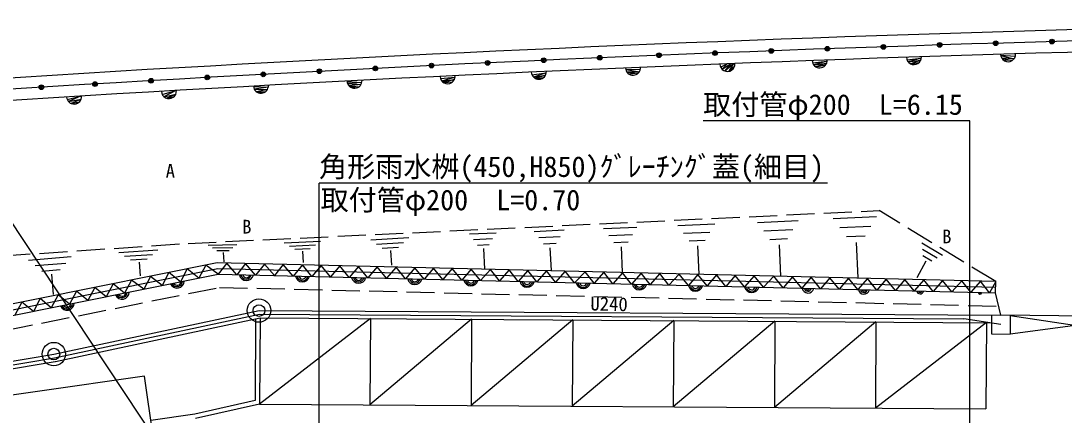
# Model space of a CAD drawing. Units: millimetres, scale not verified. Extents: x -100125 to 100125, y -69250 to 69250.
# Drawn here: x -82986 to -55121, y 35893 to 46412 of the extents above; entities that cross this region are included whole.
import ezdxf
from ezdxf.enums import TextEntityAlignment as Align

# ---------------------------------------------------------------- set-up
doc = ezdxf.new("R2010")
doc.units = ezdxf.units.MM
doc.header["$LTSCALE"] = 250
doc.linetypes.add('DASHED3', pattern=[4, 3, -1])
for name, color, linetype in [('1-0_排水', 3, 'Continuous'), ('1-1_計画', 3, 'Continuous'), ('1-2_現況白抜', 2, 'Continuous')]:
    doc.layers.add(name, color=color, linetype=linetype)
doc.styles.add('ＭＳ ゴシック', font='')
doc.styles.get('ＭＳ ゴシック').set_extended_font_data('MS Gothic')

msp = doc.modelspace()

# ---------------------------------------------------------------- linework, layer by layer
at = {"layer": '1-0_排水', "color": 4}
for p in [(-61440, 42082.8), (-75022.2, 30694.2)]:
    msp.add_line(p, (-75022.2, 42082.8), dxfattribs=at)
for points in [[(-57637.9, 34679.3), (-57637.9, 43740.8), (-64762.9, 43740.8)], [(-77129.3, 31834.1), (-83323, 41183.8), (-90448, 41183.8)]]:
    msp.add_lwpolyline(points, dxfattribs=at)
at = {"layer": '1-1_計画'}
for p, q in [((-82105.2, 37521.8), (-76619.6, 38684.9)), ((-82063.7, 37326.2), (-76595.9, 38485.4)), ((-76716.1, 38460), (-76730.1, 36281.7)), ((-76619.6, 38684.9), (-56810.1, 38557.5)), ((-76595.9, 38485.4), (-76610.8, 36185.5)), ((-73646, 38466.4), (-76610.8, 36185.5)), ((-76595.9, 38485.4), (-57061.4, 38359.1)), ((-73646, 38466.4), (-73660.8, 36166.4)), ((-57060.1, 38559.1), (-57063.4, 38059.1)), ((-52810.3, 38522.6), (-56810.2, 38557.5)), ((-56560.2, 38555.3), (-56563.4, 38055.9)), ((-70946, 38448.9), (-73660.8, 36166.4)), ((-70946, 38448.9), (-70960.9, 36148.9)), ((-68246.1, 38431.4), (-70960.9, 36148.9)), ((-68246.1, 38431.4), (-68260.9, 36131.5)), ((-65546.1, 38414), (-68260.9, 36131.5)), ((-65546.1, 38414), (-65561, 36114)), ((-62846.2, 38396.5), (-65561, 36114)), ((-62846.2, 38396.5), (-62861.1, 36096.5)), ((-60146.2, 38379), (-62861.1, 36096.5)), ((-60146.2, 38379), (-60161.1, 36079.1)), ((-57196.3, 38360), (-60161.1, 36079.1)), ((-57196.3, 38360), (-57211.2, 36060)), ((-57063.4, 38059.1), (-56563.4, 38055.9)), ((-89470, 36075.7), (-82071.9, 37324.6)), ((-76730.1, 36281.7), (-78343.7, 35919.5)), ((-76610.8, 36185.5), (-78322, 35801.4)), ((-76610.8, 36185.5), (-57211.2, 36060)), ((-78343.7, 35919.5), (-79512.2, 35751.6))]:
    msp.add_line(p, q, dxfattribs=at)
at = {"layer": '1-1_計画', "color": 2}
for p, q in [((-76609.4, 38584.8), (-57799.5, 38463.8)), ((-56811.8, 38307.5), (-57799.5, 38463.8)), ((-53060.3, 38524.2), (-56563.4, 38055.9)), ((-56560.2, 38555.3), (-53063.5, 38021.1))]:
    msp.add_line(p, q, dxfattribs=at)
msp.add_lwpolyline([(-89488.4, 36174), (-82086.5, 37423.6), (-76609.4, 38584.8)], dxfattribs=at)
at = {"layer": '1-1_計画'}
msp.add_lwpolyline([(-92160.7, 35921.9), (-89503.3, 36272.9), (-82105.2, 37521.8)], dxfattribs=at)
at = {"layer": '1-2_現況白抜'}
for p, q in [((-59943.7, 45719.4), (-59948.7, 45719.4)), ((-59946.2, 45721.9), (-59946.2, 45716.9)), ((-58444.2, 45768.9), (-58449.2, 45768.9)), ((-58446.7, 45771.4), (-58446.7, 45766.4)), ((-56944.6, 45815.5), (-56949.6, 45815.5)), ((-56947.1, 45818), (-56947.1, 45813)), ((-55444.9, 45859.3), (-55449.9, 45859.3)), ((-55447.4, 45861.8), (-55447.4, 45856.8)), ((-67520.1, 45426.6), (-67525.1, 45426.6)), ((-67522.6, 45429.1), (-67522.6, 45424.1)), ((-65940, 45493.6), (-65945, 45493.6)), ((-65942.5, 45496.1), (-65942.5, 45491.1)), ((-64441.2, 45554.3), (-64446.2, 45554.3)), ((-64443.7, 45556.8), (-64443.7, 45551.8)), ((-62942.1, 45612.1), (-62947.1, 45612.1)), ((-62944.6, 45614.6), (-62944.6, 45609.6)), ((-61443, 45667.2), (-61448, 45667.2)), ((-61445.5, 45669.7), (-61445.5, 45664.7)), ((-73513.5, 45144), (-73518.5, 45144)), ((-73516, 45146.5), (-73516, 45141.5)), ((-72015.4, 45218.9), (-72020.4, 45218.9)), ((-72017.9, 45221.4), (-72017.9, 45216.4)), ((-70517.1, 45290.9), (-70522.1, 45290.9)), ((-70519.6, 45293.4), (-70519.6, 45288.4)), ((-69018.7, 45360.2), (-69023.7, 45360.2)), ((-69021.2, 45362.7), (-69021.2, 45357.7)), ((-78007, 44902.6), (-78012, 44902.6)), ((-78009.5, 44905.1), (-78009.5, 44900.1)), ((-76509.3, 44985.9), (-76514.3, 44985.9)), ((-76511.8, 44988.4), (-76511.8, 44983.4)), ((-75011.5, 45066.3), (-75016.5, 45066.3)), ((-75014, 45068.8), (-75014, 45063.8)), ((-82436.3, 44639.8), (-82441.3, 44639.8)), ((-82438.8, 44642.3), (-82438.8, 44637.3)), ((-81002, 44727.6), (-81007, 44727.6)), ((-81004.5, 44730.1), (-81004.5, 44725.1)), ((-79504.6, 44816.5), (-79509.6, 44816.5)), ((-79507.1, 44819), (-79507.1, 44814)), ((-65436.4, 40949.7), (-64450.9, 40996.3)), ((-63310.8, 41035.2), (-62220.9, 41086.7)), ((-61289.8, 41136.2), (-60131.2, 41190.3)), ((-71005.2, 40725.7), (-70293.2, 40759.3)), ((-69274.5, 40795.3), (-68477.6, 40833)), ((-67421.2, 40869.9), (-66533.2, 40911.8)), ((-67285.3, 40685.6), (-66651.1, 40715.5)), ((-65285.6, 40745.2), (-64581.7, 40778.4)), ((-63144, 40809), (-62365.5, 40845.8)), ((-61111.9, 40895.7), (-60284.4, 40934.3)), ((-77981.6, 40428.1), (-77216.3, 40443.8)), ((-75953.5, 40490.6), (-74985.2, 40537.5)), ((-75811.9, 40405.3), (-75120.2, 40438.7)), ((-73642.1, 40566.5), (-72627, 40628.9)), ((-73488.7, 40458.3), (-72763.6, 40502.9)), ((-70896.2, 40577.9), (-70387.7, 40602)), ((-70787.3, 40430.2), (-70482.2, 40444.6)), ((-69152.6, 40629.9), (-68583.4, 40656.8)), ((-69030.7, 40464.5), (-68689.2, 40480.6)), ((-67149.5, 40501.3), (-66768.9, 40519.3)), ((-65134.8, 40540.7), (-64712.5, 40560.6)), ((-64917, 40409.9), (-64881.4, 39656)), ((-62977.3, 40582.8), (-62510.2, 40604.9)), ((-62736.4, 40438.2), (-62697, 39604.5)), ((-60934, 40655.2), (-60437.5, 40678.4)), ((-60677.5, 40501.3), (-60630.5, 39557.8)), ((-58921.5, 40488.4), (-58365.4, 40164)), ((-80373.3, 40236.3), (-79326.9, 40298.7)), ((-80215.5, 40134.8), (-79468, 40179.4)), ((-77867.2, 40355.1), (-77320.6, 40366.2)), ((-77752.9, 40282), (-77424.9, 40288.7)), ((-77585.6, 40235.2), (-77568.8, 39984.2)), ((-75670.2, 40319.9), (-75255.2, 40340)), ((-75460.5, 40268.6), (-75449.3, 39961.8)), ((-73335.3, 40350.1), (-72900.3, 40376.8)), ((-73112.2, 40285.4), (-73084.4, 39894.9)), ((-70629.9, 40335.7), (-70604.2, 39791.1)), ((-68854.5, 40358.7), (-68825.7, 39749.1)), ((-66953.2, 40383.4), (-66921.1, 39704.2)), ((-58906.9, 40320.3), (-58509.7, 40088.6)), ((-58892.3, 40152.2), (-58654, 40013.1)), ((-82780.6, 40031), (-81640.6, 40124.7)), ((-82602.7, 39883.8), (-81788.4, 39950.7)), ((-80057.6, 40033.2), (-79609.2, 40060)), ((-79827.8, 39973), (-79799.9, 39604.9)), ((-58816.4, 40001.5), (-59052.6, 39557.8)), ((-97188.1, 35745.2), (-77712.9, 39652.2)), ((-82424.8, 39736.5), (-81936.2, 39776.7)), ((-82170.4, 39649.5), (-82120.2, 39114)), ((-77712.9, 39652.2), (-56950.5, 39153.9)), ((-56950.5, 39153.9), (-56943.3, 39453.9)), ((-56810.1, 38557.5), (-56950.5, 39153.9)), ((-76806.5, 36204.6), (-76811.5, 36204.6)), ((-76809, 36207.1), (-76809, 36202.1))]:
    msp.add_line(p, q, dxfattribs=at)
at = {"layer": '1-2_現況白抜', "linetype": 'DASHED3'}
msp.add_line((-56943.3, 39453.9), (-60061, 41350.7), dxfattribs=at)
at = {"layer": '1-2_現況白抜'}
for points in [[(-56425.8, 45464.8), (-56815, 45488.3), (-56458.7, 45401.4), (-56787.5, 45417.3), (-56506.4, 45356.9), (-56734.5, 45360.9)], [(-64295.8, 45181.3), (-64119.1, 45266.8), (-64258.1, 45126.2), (-64034, 45270.1), (-64179.6, 45075.9), (-63948.6, 45273.5), (-64079.1, 45068.2), (-63921.6, 45205.2)], [(-61837.6, 45291.7), (-61450.9, 45334.3), (-61808.5, 45238.3), (-61462.9, 45287.2), (-61755, 45189.8), (-61488.4, 45240.8)], [(-59318.3, 45368.5), (-58936, 45417), (-59286.5, 45316.7), (-58950.8, 45365.7), (-59218.9, 45265), (-58997.7, 45299.7)], [(-71780.4, 44873.9), (-71389.3, 44914.3), (-71744.8, 44806.7), (-71405.3, 44852.2), (-71697.1, 44763.9), (-71450.6, 44787.4)], [(-69335, 44971), (-68953.7, 45022.5), (-69293.2, 44911.5), (-68975, 44959.4), (-69246.7, 44877.3), (-69025.7, 44898.4)], [(-66440.8, 45109.7), (-66828.9, 45115), (-66465.4, 45055.9), (-66797.7, 45047.1), (-66502.1, 45013.8), (-66731.3, 44988.9)], [(-76772.9, 44658.9), (-76378.2, 44640.2), (-76751.3, 44589), (-76402.8, 44578.3), (-76695, 44522.6), (-76463.7, 44515.1)], [(-74271.6, 44791.3), (-73877.9, 44768.8), (-74257.7, 44737.4), (-73899, 44715.7), (-74222.2, 44681.4), (-73950.5, 44656.7), (-74153.9, 44631.9)], [(-81747.8, 44310.9), (-81393.1, 44403.5), (-81717.9, 44263.5), (-81377.8, 44322.9), (-81642.1, 44208.2), (-81420.8, 44254.4)], [(-79212.4, 44451.3), (-78849.4, 44554.1), (-79164.3, 44388.6), (-78846.3, 44460.9), (-79086.7, 44346.4), (-78893.5, 44393.3)], [(-56943.3, 39453.9), (-77739.1, 39952.9), (-97230.9, 36042.6)], [(-76481.9, 39922.8), (-76716.8, 39628.3), (-76983.3, 39934.8), (-77218.1, 39640.3), (-77484.6, 39946.8), (-77712.9, 39652.2), (-78049.8, 39890.6), (-78231.5, 39548.2), (-78540.1, 39792.3), (-78721.8, 39449.8), (-79030.4, 39693.9), (-79212.1, 39351.5), (-79520.6, 39595.5), (-79702.4, 39253.1), (-80032.3, 39492.9), (-80214, 39150.5), (-80522.6, 39394.5), (-80704.3, 39052.1), (-81012.9, 39296.2), (-81194.6, 38953.7), (-81503.2, 39197.8), (-81684.9, 38855.4), (-81993.4, 39099.5), (-82175.2, 38757), (-82467.6, 39004.3), (-82652.4, 38661.3), (-82957.8, 38906), (-83142.7, 38562.9)], [(-66675, 39387.3), (-66918.2, 39693.2), (-67174.9, 39399.3), (-67418, 39705.2), (-67674.8, 39411.3), (-67917.9, 39717.2), (-68202.4, 39424), (-68445.4, 39729.9), (-68702.3, 39436), (-68945.2, 39741.9), (-69202.1, 39448), (-69445.1, 39753.9), (-69702, 39460), (-69944.9, 39765.9), (-70201.8, 39472), (-70444.8, 39777.9), (-70712, 39484.2), (-70962, 39790.3), (-71212, 39496.2), (-71462, 39802.3), (-71712, 39508.2), (-71962, 39814.3), (-72212, 39520.2), (-72462, 39826.3), (-72712, 39532.2), (-72962, 39838.3), (-73217.7, 39544.3), (-73467.7, 39850.4), (-73717.7, 39556.3), (-73967.7, 39862.4), (-74217.7, 39568.3), (-74467.7, 39874.4), (-74717.7, 39580.3), (-74967.7, 39886.4), (-75217.7, 39592.3), (-75467.7, 39898.4), (-75714.1, 39604.2), (-75980.6, 39910.7), (-76215.5, 39616.3), (-76481.9, 39922.8)], [(-97209.5, 35893.9), (-77726, 39802.6), (-56946.9, 39303.9)], [(-56943.3, 39453.9), (-57112.9, 39157.8), (-57356.2, 39463.8), (-57612.8, 39169.8), (-57856.1, 39475.8), (-58122, 39182.1), (-58372, 39488.1), (-58622, 39194.1), (-58872, 39500.1), (-59122, 39206.1), (-59372, 39512.1), (-59622, 39218.1), (-59872, 39524.1), (-60122, 39230.1), (-60372, 39536.1), (-60627.6, 39242.2), (-60877.6, 39548.3), (-61127.6, 39254.2), (-61377.6, 39560.3), (-61627.6, 39266.2), (-61877.6, 39572.3), (-62127.6, 39278.2), (-62377.6, 39584.3), (-62627.6, 39290.2), (-62877.6, 39596.3), (-63153.9, 39302.8), (-63403.9, 39608.9), (-63653.9, 39314.8), (-63903.9, 39620.9), (-64153.9, 39326.8), (-64403.9, 39632.9), (-64653.9, 39338.8), (-64903.9, 39644.9), (-65153.9, 39350.8), (-65403.9, 39656.9), (-65675.3, 39363.3), (-65918.4, 39669.2), (-66175.2, 39375.3), (-66418.3, 39681.2), (-66675, 39387.3)], [(-78996.8, 32164.8), (-79681.7, 36930.9), (-91123.4, 35295.9)]]:
    msp.add_lwpolyline(points, dxfattribs=at)
at = {"layer": '1-2_現況白抜', "linetype": 'DASHED3'}
for points in [[(-97675, 39124.9), (-92469.7, 39540.1), (-78519.5, 40475.5), (-60061, 41350.7)], [(-97138.1, 35398.3), (-77682.3, 39301.4), (-56850.7, 38801.4)]]:
    msp.add_lwpolyline(points, dxfattribs=at)
at = {"layer": '1-2_現況白抜'}
for centre, radius in [((-61445.5, 45667.2), 62.5), ((-61445.5, 45667.2), 42.5), ((-59946.2, 45719.4), 62.5), ((-59946.2, 45719.4), 42.5), ((-59946.2, 45719.4), 22.5), ((-58446.7, 45768.9), 62.5), ((-58446.7, 45768.9), 42.5), ((-58446.7, 45768.9), 22.5), ((-56947.1, 45815.5), 62.5), ((-56947.1, 45815.5), 42.5), ((-56947.1, 45815.5), 22.5), ((-55447.4, 45859.3), 62.5), ((-55447.4, 45859.3), 42.5), ((-55447.4, 45859.3), 22.5), ((-69021.2, 45360.2), 62.5), ((-67522.6, 45426.6), 62.5), ((-67522.6, 45426.6), 42.5), ((-67522.6, 45426.6), 22.5), ((-65942.5, 45493.6), 62.5), ((-65942.5, 45493.6), 42.5), ((-65942.5, 45493.6), 22.5), ((-64443.7, 45554.3), 62.5), ((-64443.7, 45554.3), 42.5), ((-64443.7, 45554.3), 22.5), ((-62944.6, 45612.1), 62.5), ((-62944.6, 45612.1), 42.5), ((-62944.6, 45612.1), 22.5), ((-61445.5, 45667.2), 22.5), ((-73516, 45144), 62.5), ((-73516, 45144), 42.5), ((-73516, 45144), 22.5), ((-72017.9, 45218.9), 62.5), ((-72017.9, 45218.9), 42.5), ((-72017.9, 45218.9), 22.5), ((-70519.6, 45290.9), 62.5), ((-70519.6, 45290.9), 42.5), ((-70519.6, 45290.9), 22.5), ((-69021.2, 45360.2), 42.5), ((-69021.2, 45360.2), 22.5), ((-79507.1, 44816.5), 62.5), ((-78009.5, 44902.6), 62.5), ((-78009.5, 44902.6), 42.5), ((-78009.5, 44902.6), 22.5), ((-76511.8, 44985.9), 62.5), ((-76511.8, 44985.9), 42.5), ((-76511.8, 44985.9), 22.5), ((-75014, 45066.3), 62.5), ((-75014, 45066.3), 42.5), ((-75014, 45066.3), 22.5), ((-82438.8, 44639.8), 62.5), ((-82438.8, 44639.8), 42.5), ((-82438.8, 44639.8), 22.5), ((-81004.5, 44727.6), 62.5), ((-81004.5, 44727.6), 42.5), ((-81004.5, 44727.6), 22.5), ((-79507.1, 44816.5), 42.5), ((-79507.1, 44816.5), 22.5), ((-76626.2, 38683.5), 312.5), ((-76626.2, 38683.5), 156.2), ((-82105.2, 37521.8), 312.5), ((-82105.2, 37521.8), 156.2)]:
    msp.add_circle(centre, radius, dxfattribs=at)
for centre, radius, start, end in [((-32830.7, -754019.3), 800498.3, 90.74099, 94.62465), ((-32830.8, -754017.9), 800196.9, 90.74099, 94.62465), ((-32830.7, -754020.7), 799899.7, 90.74099, 94.62465), ((-59133.9, 45446.1), 200, 181.81518, 1.95339), ((-56617.5, 45523.9), 200.6, 181.34911, 2.05968), ((-66634.6, 45165.9), 201.8, 182.87063, 1.97322), ((-64113.3, 45265.7), 201.1, 181.86488, 2.6181), ((-61649.4, 45359.7), 200.1, 182.09398, 2.03526), ((-71588.8, 44932.5), 200.3, 180.79909, 4.75568), ((-69152.1, 45055), 201.3, 182.9151, 2.29003), ((-76574, 44682.2), 200.3, 183.21124, 3.05853), ((-74073, 44815.4), 200.5, 183.06699, 2.84362), ((-81565.3, 44393.1), 200.2, 183.51644, 3.46979), ((-79031.5, 44540.1), 201.5, 182.33093, 4.29172), ((-76962.1, 39676.4), 192.2, 191.30582, 345.94449), ((-76970.4, 39664.4), 139.9, 191.00063, 348.10283), ((-76962.6, 39655.3), 96.1, 191.30533, 345.94572), ((-75462.5, 39640.4), 192.2, 191.30545, 345.94484), ((-75460.9, 39628), 147.9, 191.79888, 345.85299), ((-75463.1, 39619.3), 96.1, 191.30533, 345.94572), ((-78812.7, 39474.6), 192.2, 204.02487, 358.66242), ((-78816.7, 39465.3), 145.1, 205.55975, 357.05952), ((-78808.5, 39453.9), 96.1, 204.02414, 358.66315), ((-73963, 39604.4), 192.2, 191.30582, 345.94449), ((-73962.8, 39593.4), 144.3, 191.45364, 345.65735), ((-73963.5, 39583.3), 96.1, 191.30444, 345.94512), ((-72463.4, 39568.4), 192.2, 191.30582, 345.94449), ((-72464.5, 39555.1), 143.3, 191.35978, 346.70653), ((-72463.9, 39547.3), 96.1, 191.30444, 345.94512), ((-70963.8, 39532.4), 192.2, 191.30572, 345.94534), ((-70965.2, 39520.2), 146.9, 190.80972, 346.3607), ((-70964.3, 39511.4), 96.1, 191.30552, 345.94401), ((-69464.3, 39496.5), 192.2, 191.30572, 345.94534), ((-69464.2, 39479.9), 144.3, 189.04935, 347.61014), ((-69464.8, 39475.4), 96.1, 191.30552, 345.94401), ((-67964.7, 39460.5), 192.2, 191.30572, 345.94534), ((-67964, 39445.4), 144.6, 189.86175, 347.2733), ((-67965.2, 39439.4), 96.1, 191.3063, 345.94326), ((-66465.1, 39424.5), 192.2, 191.30572, 345.94534), ((-66464.4, 39410.2), 143.9, 190.01973, 347.58402), ((-66465.6, 39403.4), 96.1, 191.30552, 345.94401), ((-64965.6, 39388.5), 192.2, 191.30572, 345.94534), ((-64963, 39371.7), 143.7, 189.76877, 348.31372), ((-64966.1, 39367.4), 96.1, 191.30552, 345.94401), ((-63466, 39352.5), 192.2, 191.30572, 345.94534), ((-63466.3, 39329.1), 142.6, 186.9081, 350.69466), ((-63466.5, 39331.4), 96.1, 191.3063, 345.94326), ((-80283.4, 39179.6), 192.2, 204.02395, 358.66333), ((-80288.1, 39175.1), 146.1, 207.1018, 355.51866), ((-80279.2, 39158.9), 96.1, 204.02414, 358.66315), ((-61963.3, 39310.3), 159.7, 192.22256, 345.5989), ((-61966.9, 39295.4), 96.1, 191.3063, 345.94326), ((-61964.1, 39272.4), 38.5, 175.62425, 0.85126), ((-60468.1, 39269.5), 149, 191.01587, 345.72508), ((-60467.4, 39259.4), 96.1, 191.30552, 345.94401), ((-60466.3, 39249.4), 49.9, 192.39064, 344.81521), ((-58967.8, 39223.5), 96.1, 191.30556, 345.94396), ((-58966.8, 39208.9), 44, 190.5286, 347.90021), ((-57369.5, 39172.1), 49.7, 187.56672, 347.80551), ((-57369.9, 39169.9), 43, 187.12335, 350.21314), ((-57368.2, 39167.2), 32.4, 184.26982, 352.98254), ((-57370.2, 39165.3), 16.8, 184.24489, 352.89543), ((-81754.1, 38884.5), 192.2, 204.02395, 358.66333), ((-81752.4, 38873.2), 145.5, 206.48333, 358.57363), ((-81749.9, 38863.9), 96.1, 204.02414, 358.66315)]:
    msp.add_arc(centre, radius, start, end, dxfattribs=at)

# ---------------------------------------------------------------- texts
at = {"layer": '1-0_排水', "color": 7, "style": 'ＭＳ ゴシック'}
for s, p in [('取付管φ200\u3000L=6.15', (-64762.9, 43740.8)), ('角形雨水桝(450,H850)ｸﾞﾚｰﾁﾝｸﾞ蓋(細目)', (-75022.2, 42082.8)), ('取付管φ200\u3000L=0.70', (-74980.3, 41193.9))]:
    msp.add_text(s, height=549.9, dxfattribs=at).set_placement(p, align=Align.BOTTOM_LEFT)
at = {"layer": '1-2_現況白抜', "color": 7, "style": 'ＭＳ ゴシック'}
for s, p in [('A', (-79118.2, 42115)), ('B', (-77076.5, 40627.4)), ('B', (-58379.8, 40367.6))]:
    msp.add_text(s, height=366.6, dxfattribs=at).set_placement(p, align=Align.BOTTOM_LEFT)
msp.add_text('U240', height=366.6, rotation=358.626, dxfattribs=at).set_placement((-67780.5, 38578.3), align=Align.BOTTOM_LEFT)

doc.saveas('drawing.dxf')
